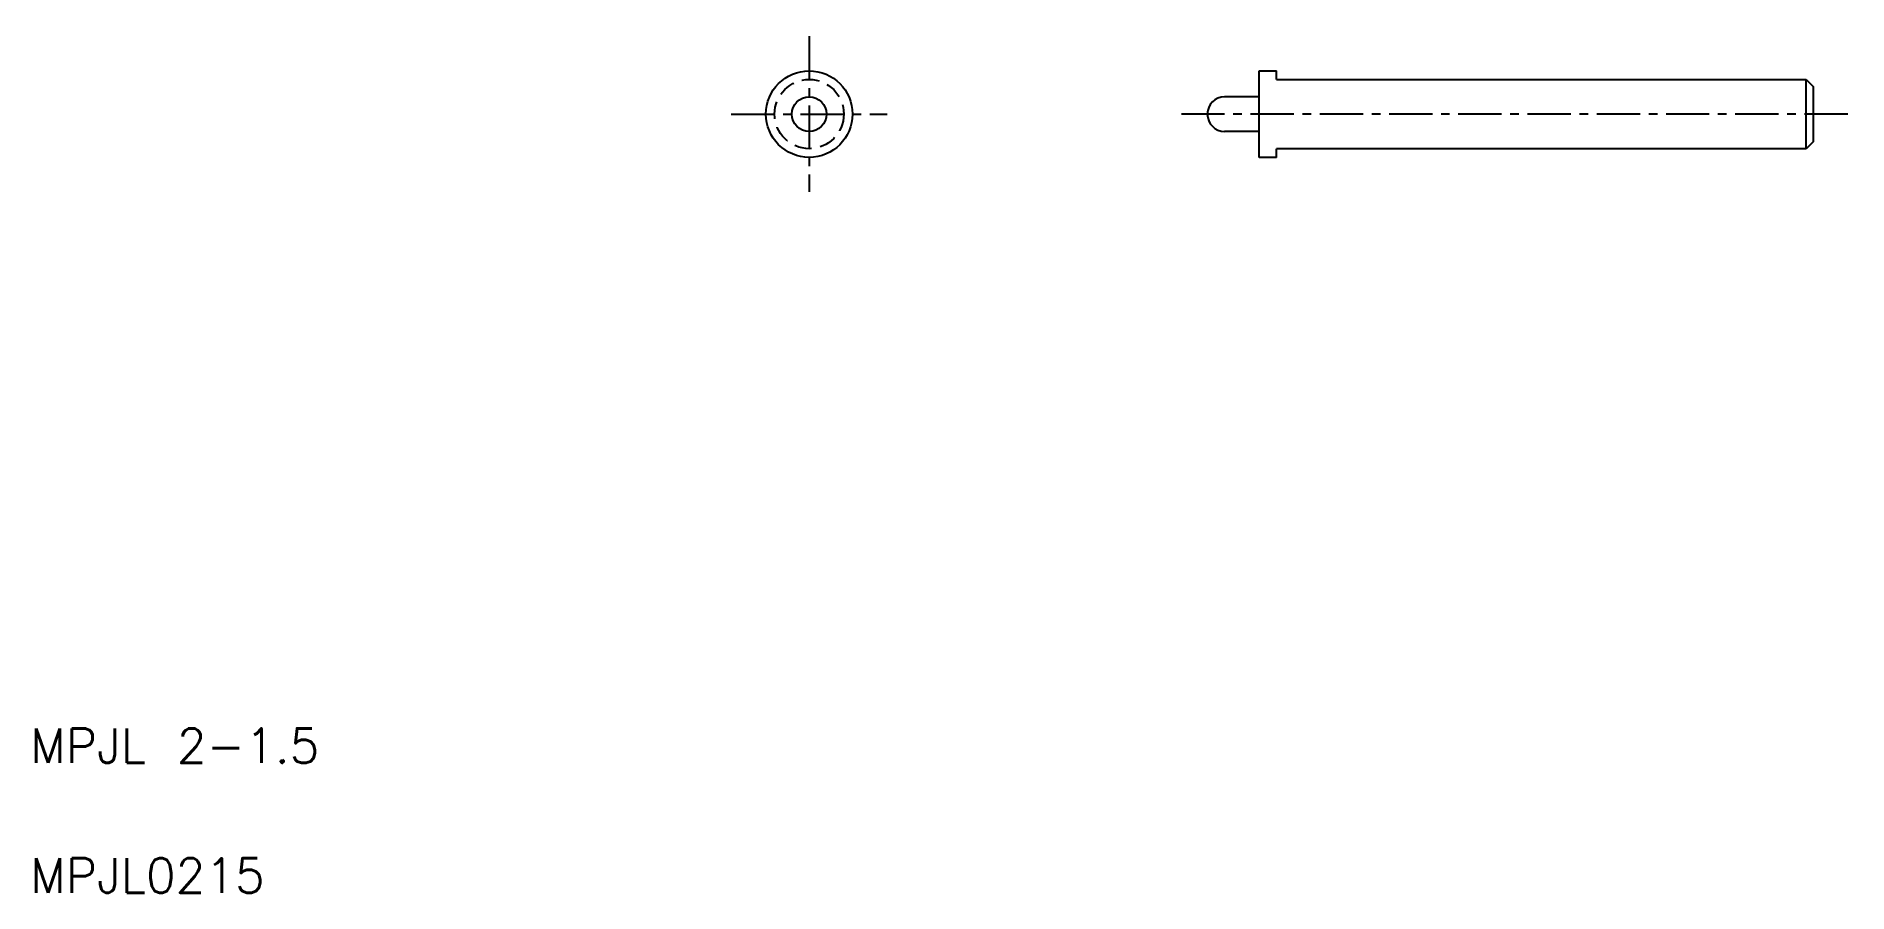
# Model space of a CAD drawing. Extents: x 2.7 to 55, y 2.5 to 27.2.
import ezdxf

# ---------------------------------------------------------------- set-up
doc = ezdxf.new("R2010")
doc.units = 0
doc.linetypes.add('CENTER', pattern=[2, 1.25, -0.25, 0.25, -0.25])
doc.linetypes.add('DASHED', pattern=[0.75, 0.5, -0.25])
doc.layers.get('0').update_dxf_attribs({"linetype": 'CONTINUOUS'})
doc.layers.add('CENTER', color=1, linetype='CENTER')
doc.styles.get("Standard").update_dxf_attribs({"font": 'txt.shx', "bigfont": 'bigfont.shx'})

msp = doc.modelspace()

# ---------------------------------------------------------------- linework, layer by layer
at = {"color": 7, "linetype": 'CONTINUOUS'}
for p, q in [((38, 23.75), (38, 26.25)), ((38, 26.25), (38.5, 26.25)), ((38.5, 26), (38.5, 26.25)), ((38.5, 26), (53.8, 26)), ((53.8, 24), (53.8, 26)), ((53.8, 26), (54, 25.8)), ((54, 25.8), (54, 24.2)), ((38, 25.5), (37, 25.5)), ((38, 24.5), (37, 24.5)), ((54, 24.2), (53.8, 24)), ((38.5, 23.75), (38, 23.75)), ((53.8, 24), (38.5, 24)), ((38.5, 23.75), (38.5, 24))]:
    msp.add_line(p, q, dxfattribs=at)
for radius in [1.25, 0.5]:
    msp.add_circle((25, 25), radius, dxfattribs=at)
at = {"color": 3, "linetype": 'DASHED'}
msp.add_circle((25, 25), 1, dxfattribs=at)
at = {"color": 7, "linetype": 'CONTINUOUS'}
msp.add_arc((37, 25), 0.5, 90, 270, dxfattribs=at)
at = {"layer": 'CENTER', "color": 1, "linetype": 'CENTER'}
for p, q in [((25, 27.25), (25, 22.75)), ((22.75, 25), (27.25, 25)), ((55, 25), (35.5, 25))]:
    msp.add_line(p, q, dxfattribs=at)

# ---------------------------------------------------------------- texts
at = {"color": 7, "linetype": 'CONTINUOUS'}
for s, p in [('MPJL 2-1.5', (2.5, 6.25)), ('MPJL0215', (2.5, 2.5))]:
    msp.add_text(s, height=1, dxfattribs=at).set_placement(p)

doc.saveas('drawing.dxf')
